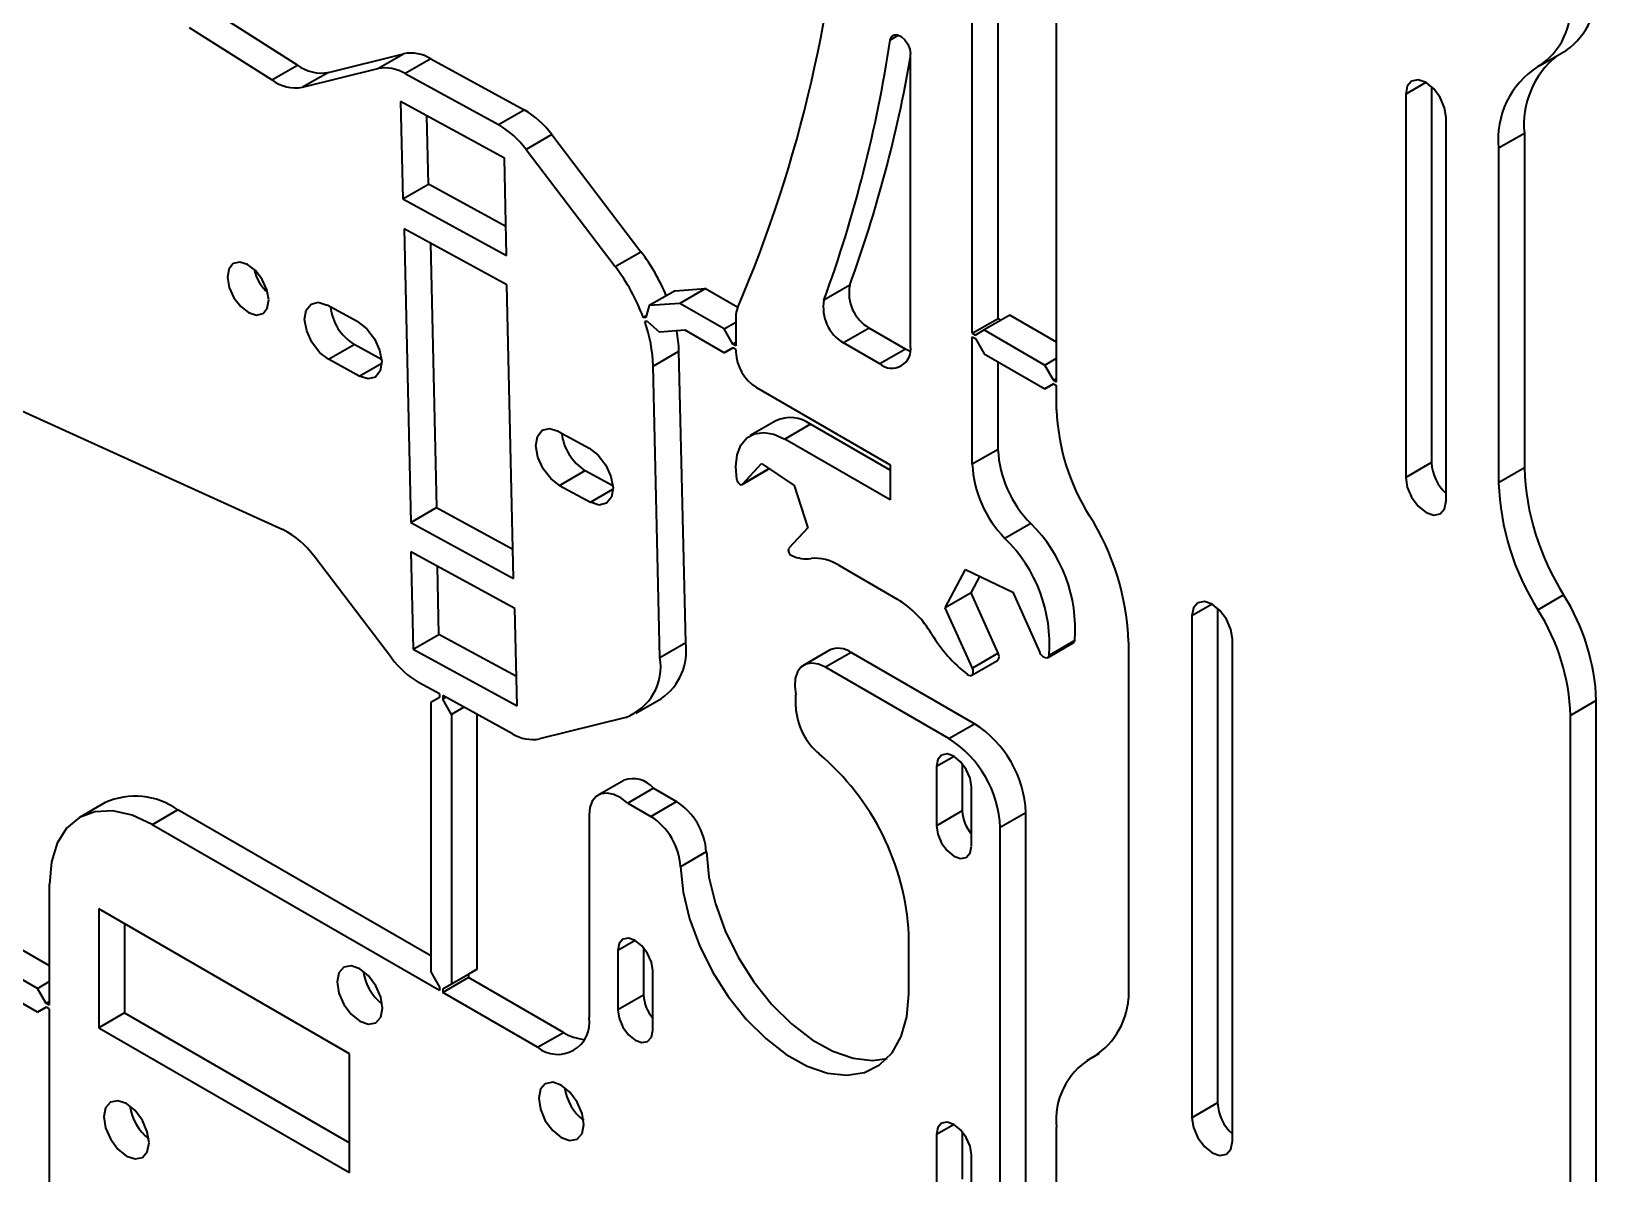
# Model space of a CAD drawing. Header units: millimetres. Extents: x 0 to 415, y 0 to 292.
# Drawn here: x 352.47 to 363.23, y 116.66 to 124.52 of the extents above; entities that cross this region are included whole.
import ezdxf

# ---------------------------------------------------------------- set-up
doc = ezdxf.new("R2010")
doc.units = ezdxf.units.MM

# ---------------------------------------------------------------- blocks, each defined once
blk = doc.blocks.new('SE49')
at = {"color": 7, "linetype": 'Continuous', "lineweight": 35}
for p, q in [((361.922, 121.451), (361.932, 121.383)), ((361.932, 121.383), (361.962, 121.314)), ((361.962, 121.314), (362.007, 121.253)), ((362.007, 121.253), (362.061, 121.21)), ((362.159, 121.2), (362.189, 121.235)), ((362.189, 121.235), (362.199, 121.29)), ((362.061, 121.21), (362.114, 121.192)), ((362.114, 121.192), (362.159, 121.2))]:
    blk.add_line(p, q, dxfattribs=at)
blk = doc.blocks.new('SE48')
blk.add_blockref('SE49', (0, 0))
blk = doc.blocks.new('SE51')
at = {"color": 7, "linetype": 'Continuous', "lineweight": 35}
for p, q in [((361.962, 124.176), (361.932, 124.141)), ((362.007, 124.185), (361.962, 124.176)), ((362.061, 124.166), (362.007, 124.185)), ((362.114, 124.123), (362.061, 124.166)), ((361.932, 124.141), (361.922, 124.086)), ((362.159, 124.063), (362.114, 124.123)), ((362.189, 123.993), (362.159, 124.063)), ((362.199, 123.926), (362.189, 123.993))]:
    blk.add_line(p, q, dxfattribs=at)
blk = doc.blocks.new('SE50')
blk.add_blockref('SE51', (0, 0))
blk = doc.blocks.new('SE53')
at = {"color": 7, "linetype": 'Continuous', "lineweight": 35}
for p, q in [((360.451, 117.047), (360.462, 116.979)), ((360.462, 116.979), (360.492, 116.91)), ((360.492, 116.91), (360.537, 116.849)), ((360.537, 116.849), (360.59, 116.806)), ((360.688, 116.796), (360.718, 116.831)), ((360.718, 116.831), (360.729, 116.886)), ((360.59, 116.806), (360.643, 116.788)), ((360.643, 116.788), (360.688, 116.796))]:
    blk.add_line(p, q, dxfattribs=at)
blk = doc.blocks.new('SE52')
blk.add_blockref('SE53', (0, 0))
blk = doc.blocks.new('SE55')
at = {"color": 7, "linetype": 'Continuous', "lineweight": 35}
for p, q in [((360.537, 120.597), (360.492, 120.589)), ((360.59, 120.579), (360.537, 120.597)), ((360.462, 120.554), (360.451, 120.499)), ((360.492, 120.589), (360.462, 120.554)), ((360.643, 120.536), (360.59, 120.579)), ((360.688, 120.475), (360.643, 120.536)), ((360.718, 120.406), (360.688, 120.475)), ((360.729, 120.338), (360.718, 120.406))]:
    blk.add_line(p, q, dxfattribs=at)
blk = doc.blocks.new('SE54')
blk.add_blockref('SE55', (0, 0))
blk = doc.blocks.new('SE323')
at = {"color": 7, "linetype": 'Continuous', "lineweight": 35}
for p, q in [((358.729, 119.541), (358.703, 119.511)), ((358.768, 119.549), (358.729, 119.541)), ((358.814, 119.533), (358.768, 119.549)), ((358.86, 119.496), (358.814, 119.533)), ((358.703, 119.511), (358.694, 119.463)), ((358.899, 119.443), (358.86, 119.496)), ((358.926, 119.383), (358.899, 119.443)), ((358.935, 119.324), (358.926, 119.383))]:
    blk.add_line(p, q, dxfattribs=at)
blk = doc.blocks.new('SE322')
blk.add_blockref('SE323', (0, 0))
blk = doc.blocks.new('SE325')
at = {"color": 7, "linetype": 'Continuous', "lineweight": 35}
for p, q in [((358.694, 119.055), (358.703, 118.997)), ((358.703, 118.997), (358.729, 118.936)), ((358.729, 118.936), (358.768, 118.884)), ((358.768, 118.884), (358.814, 118.847)), ((358.899, 118.838), (358.926, 118.868)), ((358.926, 118.868), (358.935, 118.916)), ((358.814, 118.847), (358.86, 118.831)), ((358.86, 118.831), (358.899, 118.838))]:
    blk.add_line(p, q, dxfattribs=at)
blk = doc.blocks.new('SE324')
blk.add_blockref('SE325', (0, 0))
blk = doc.blocks.new('SE327')
at = {"color": 7, "linetype": 'Continuous', "lineweight": 35}
for p, q in [((356.511, 118.245), (356.502, 118.197)), ((356.537, 118.275), (356.511, 118.245)), ((356.576, 118.283), (356.537, 118.275)), ((356.622, 118.267), (356.576, 118.283)), ((356.668, 118.23), (356.622, 118.267)), ((356.707, 118.177), (356.668, 118.23)), ((356.733, 118.117), (356.707, 118.177)), ((356.743, 118.059), (356.733, 118.117))]:
    blk.add_line(p, q, dxfattribs=at)
blk = doc.blocks.new('SE326')
blk.add_blockref('SE327', (0, 0))
blk = doc.blocks.new('SE329')
at = {"color": 7, "linetype": 'Continuous', "lineweight": 35}
for p, q in [((356.502, 117.789), (356.511, 117.731)), ((356.511, 117.731), (356.537, 117.671)), ((356.537, 117.671), (356.576, 117.618)), ((356.576, 117.618), (356.622, 117.581)), ((356.622, 117.581), (356.668, 117.565)), ((356.707, 117.572), (356.733, 117.602)), ((356.733, 117.602), (356.743, 117.65)), ((356.668, 117.565), (356.707, 117.572))]:
    blk.add_line(p, q, dxfattribs=at)
blk = doc.blocks.new('SE328')
blk.add_blockref('SE329', (0, 0))
blk = doc.blocks.new('SE331')
at = {"color": 7, "linetype": 'Continuous', "lineweight": 35}
for p, q in [((358.703, 116.98), (358.694, 116.932)), ((358.729, 117.01), (358.703, 116.98)), ((358.768, 117.017), (358.729, 117.01)), ((358.814, 117.001), (358.768, 117.017)), ((358.86, 116.964), (358.814, 117.001)), ((358.899, 116.912), (358.86, 116.964)), ((358.926, 116.852), (358.899, 116.912)), ((358.935, 116.793), (358.926, 116.852))]:
    blk.add_line(p, q, dxfattribs=at)
blk = doc.blocks.new('SE330')
blk.add_blockref('SE331', (0, 0))
blk = doc.blocks.new('SE335')
at = {"color": 7, "linetype": 'Continuous', "lineweight": 35}
for p, q in [((356.003, 117.281), (355.97, 117.243)), ((356.054, 117.291), (356.003, 117.281)), ((356.113, 117.271), (356.054, 117.291)), ((356.173, 117.223), (356.113, 117.271)), ((355.97, 117.243), (355.958, 117.181)), ((355.958, 117.181), (355.97, 117.105)), ((356.223, 117.154), (356.173, 117.223)), ((356.257, 117.077), (356.223, 117.154)), ((355.97, 117.105), (356.003, 117.027)), ((356.269, 117.001), (356.257, 117.077)), ((356.003, 117.027), (356.054, 116.959)), ((356.054, 116.959), (356.113, 116.911)), ((356.223, 116.9), (356.257, 116.939)), ((356.257, 116.939), (356.269, 117.001)), ((356.113, 116.911), (356.173, 116.891)), ((356.173, 116.891), (356.223, 116.9))]:
    blk.add_line(p, q, dxfattribs=at)
blk = doc.blocks.new('SE334')
blk.add_blockref('SE335', (0, 0))
blk = doc.blocks.new('SE337')
at = {"color": 7, "linetype": 'Continuous', "lineweight": 35}
for p, q in [((354.584, 118.043), (354.572, 117.981)), ((354.617, 118.082), (354.584, 118.043)), ((354.668, 118.091), (354.617, 118.082)), ((354.727, 118.071), (354.668, 118.091)), ((354.787, 118.023), (354.727, 118.071)), ((354.837, 117.955), (354.787, 118.023)), ((354.572, 117.981), (354.584, 117.905)), ((354.584, 117.905), (354.617, 117.827)), ((354.871, 117.877), (354.837, 117.955)), ((354.617, 117.827), (354.668, 117.759)), ((354.883, 117.801), (354.871, 117.877)), ((354.871, 117.739), (354.883, 117.801)), ((354.668, 117.759), (354.727, 117.711)), ((354.727, 117.711), (354.787, 117.691)), ((354.787, 117.691), (354.837, 117.7)), ((354.837, 117.7), (354.871, 117.739))]:
    blk.add_line(p, q, dxfattribs=at)
blk = doc.blocks.new('SE336')
blk.add_blockref('SE337', (0, 0))
blk = doc.blocks.new('SE339')
at = {"color": 7, "linetype": 'Continuous', "lineweight": 35}
for p, q in [((353.012, 117.155), (352.979, 117.116)), ((353.063, 117.164), (353.012, 117.155)), ((353.122, 117.144), (353.063, 117.164)), ((353.182, 117.096), (353.122, 117.144)), ((352.979, 117.116), (352.967, 117.054)), ((352.967, 117.054), (352.979, 116.978)), ((353.232, 117.028), (353.182, 117.096)), ((352.979, 116.978), (353.012, 116.901)), ((353.266, 116.95), (353.232, 117.028)), ((353.278, 116.874), (353.266, 116.95)), ((353.012, 116.901), (353.063, 116.832)), ((353.063, 116.832), (353.122, 116.784)), ((353.266, 116.812), (353.278, 116.874)), ((353.122, 116.784), (353.182, 116.764)), ((353.182, 116.764), (353.232, 116.774)), ((353.232, 116.774), (353.266, 116.812))]:
    blk.add_line(p, q, dxfattribs=at)
blk = doc.blocks.new('SE338')
blk.add_blockref('SE339', (0, 0))
blk = doc.blocks.new('SE393')
at = {"color": 7, "linetype": 'Continuous', "lineweight": 35}
for p, q in [((356.305, 121.652), (356.366, 121.605)), ((356.366, 121.605), (356.419, 121.536)), ((356.419, 121.536), (356.455, 121.457)), ((356.455, 121.457), (356.469, 121.379)), ((356.469, 121.379), (356.458, 121.314)), ((356.374, 121.261), (356.314, 121.28)), ((356.425, 121.273), (356.374, 121.261)), ((356.458, 121.314), (356.425, 121.273))]:
    blk.add_line(p, q, dxfattribs=at)
blk = doc.blocks.new('SE392')
blk.add_blockref('SE393', (0, 0))
blk = doc.blocks.new('SE395')
at = {"color": 7, "linetype": 'Continuous', "lineweight": 35}
for p, q in [((355.949, 121.733), (355.982, 121.775)), ((355.982, 121.775), (356.033, 121.787)), ((356.033, 121.787), (356.093, 121.768)), ((355.938, 121.668), (355.949, 121.733)), ((355.952, 121.591), (355.938, 121.668)), ((355.988, 121.511), (355.952, 121.591)), ((356.041, 121.443), (355.988, 121.511)), ((356.102, 121.395), (356.041, 121.443))]:
    blk.add_line(p, q, dxfattribs=at)
blk = doc.blocks.new('SE394')
blk.add_blockref('SE395', (0, 0))
blk = doc.blocks.new('SE397')
at = {"color": 7, "linetype": 'Continuous', "lineweight": 35}
for p, q in [((354.358, 122.602), (354.392, 122.643)), ((354.392, 122.643), (354.442, 122.655)), ((354.442, 122.655), (354.503, 122.636)), ((354.348, 122.537), (354.358, 122.602)), ((354.362, 122.459), (354.348, 122.537)), ((354.398, 122.38), (354.362, 122.459)), ((354.45, 122.311), (354.398, 122.38)), ((354.511, 122.264), (354.45, 122.311))]:
    blk.add_line(p, q, dxfattribs=at)
blk = doc.blocks.new('SE396')
blk.add_blockref('SE397', (0, 0))
blk = doc.blocks.new('SE399')
at = {"color": 7, "linetype": 'Continuous', "lineweight": 35}
for p, q in [((354.715, 122.52), (354.776, 122.473)), ((354.776, 122.473), (354.829, 122.404)), ((354.829, 122.404), (354.864, 122.325)), ((354.864, 122.325), (354.878, 122.247)), ((354.878, 122.247), (354.868, 122.183)), ((354.784, 122.129), (354.723, 122.148)), ((354.835, 122.141), (354.784, 122.129)), ((354.868, 122.183), (354.835, 122.141))]:
    blk.add_line(p, q, dxfattribs=at)
blk = doc.blocks.new('SE398')
blk.add_blockref('SE399', (0, 0))
blk = doc.blocks.new('SE421')
at = {"color": 7, "linetype": 'Continuous', "lineweight": 35}
for p, q in [((353.827, 122.884), (353.818, 122.826)), ((353.857, 122.921), (353.827, 122.884)), ((353.902, 122.932), (353.857, 122.921)), ((353.955, 122.915), (353.902, 122.932)), ((354.01, 122.873), (353.955, 122.915)), ((354.057, 122.812), (354.01, 122.873)), ((353.818, 122.826), (353.83, 122.757)), ((353.83, 122.757), (353.862, 122.687)), ((354.088, 122.741), (354.057, 122.812)), ((353.862, 122.687), (353.909, 122.626)), ((354.101, 122.672), (354.088, 122.741)), ((354.091, 122.615), (354.101, 122.672)), ((353.909, 122.626), (353.963, 122.584)), ((353.963, 122.584), (354.017, 122.567)), ((354.017, 122.567), (354.062, 122.578)), ((354.062, 122.578), (354.091, 122.615))]:
    blk.add_line(p, q, dxfattribs=at)
blk = doc.blocks.new('SE420')
blk.add_blockref('SE421', (0, 0))
blk = doc.blocks.new('SE447')
at = {"color": 7, "linetype": 'Continuous', "lineweight": 35}
for p, q in [((358.375, 124.459), (358.384, 124.482)), ((358.384, 124.482), (358.402, 124.494)), ((358.402, 124.494), (358.425, 124.495)), ((358.425, 124.495), (358.451, 124.483)), ((358.451, 124.483), (358.476, 124.46)), ((358.476, 124.46), (358.497, 124.43)), ((358.497, 124.43), (358.511, 124.397)), ((358.511, 124.397), (358.516, 124.364))]:
    blk.add_line(p, q, dxfattribs=at)
blk = doc.blocks.new('SE446')
blk.add_blockref('SE447', (0, 0))
blk = doc.blocks.new('SE541')
at = {"color": 7, "linetype": 'Continuous', "lineweight": 35}
for p, q in [((356.326, 119.224), (356.31, 119.181)), ((356.352, 119.256), (356.326, 119.224)), ((356.387, 119.275), (356.352, 119.256)), ((356.428, 119.279), (356.387, 119.275)), ((356.475, 119.27), (356.428, 119.279)), ((356.523, 119.247), (356.475, 119.27)), ((356.571, 119.211), (356.523, 119.247)), ((356.31, 119.181), (356.304, 119.128))]:
    blk.add_line(p, q, dxfattribs=at)
blk = doc.blocks.new('SE540')
blk.add_blockref('SE541', (0, 0))
blk = doc.blocks.new('SE543')
at = {"color": 7, "linetype": 'Continuous', "lineweight": 35}
for p, q in [((356.934, 118.773), (356.952, 118.599)), ((356.952, 118.599), (356.996, 118.416)), ((356.996, 118.416), (357.064, 118.231)), ((357.064, 118.231), (357.153, 118.05)), ((357.153, 118.05), (357.261, 117.88)), ((358.49, 117.742), (358.503, 117.9)), ((357.261, 117.88), (357.385, 117.725)), ((357.385, 117.725), (357.52, 117.591)), ((358.452, 117.606), (358.49, 117.742)), ((357.52, 117.591), (357.661, 117.482)), ((358.388, 117.494), (358.452, 117.606)), ((357.661, 117.482), (357.804, 117.402)), ((358.303, 117.41), (358.388, 117.494)), ((357.804, 117.402), (357.944, 117.354)), ((358.198, 117.358), (358.303, 117.41)), ((357.944, 117.354), (358.077, 117.339)), ((358.077, 117.339), (358.198, 117.358))]:
    blk.add_line(p, q, dxfattribs=at)
blk = doc.blocks.new('SE542')
blk.add_blockref('SE543', (0, 0))
blk = doc.blocks.new('SE545')
at = {"color": 7, "linetype": 'Continuous', "lineweight": 35}
for p, q in [((357.796, 120.167), (357.762, 120.146)), ((357.837, 120.174), (357.796, 120.167)), ((357.882, 120.166), (357.837, 120.174)), ((357.931, 120.145), (357.882, 120.166)), ((357.723, 120.068), (357.719, 120.015)), ((357.738, 120.113), (357.723, 120.068)), ((357.762, 120.146), (357.738, 120.113)), ((357.719, 120.015), (357.726, 119.956))]:
    blk.add_line(p, q, dxfattribs=at)
blk = doc.blocks.new('SE544')
blk.add_blockref('SE545', (0, 0))
blk = doc.blocks.new('SE547')
at = {"color": 7, "linetype": 'Continuous', "lineweight": 35}
for p, q in [((359.411, 120.234), (359.404, 120.247)), ((359.42, 120.223), (359.411, 120.234)), ((359.43, 120.215), (359.42, 120.223)), ((359.441, 120.209), (359.43, 120.215)), ((359.45, 120.208), (359.441, 120.209)), ((359.459, 120.211), (359.45, 120.208)), ((359.465, 120.217), (359.459, 120.211)), ((359.468, 120.226), (359.465, 120.217))]:
    blk.add_line(p, q, dxfattribs=at)
blk = doc.blocks.new('SE546')
blk.add_blockref('SE547', (0, 0))
blk = doc.blocks.new('SE549')
at = {"color": 7, "linetype": 'Continuous', "lineweight": 35}
for p, q in [((358.906, 120.096), (358.916, 120.09)), ((358.916, 120.09), (358.926, 120.088)), ((358.926, 120.088), (358.935, 120.089)), ((358.935, 120.089), (358.942, 120.094)), ((358.946, 120.126), (358.941, 120.14)), ((358.942, 120.094), (358.946, 120.103)), ((358.947, 120.114), (358.946, 120.126)), ((358.946, 120.103), (358.947, 120.114))]:
    blk.add_line(p, q, dxfattribs=at)
blk = doc.blocks.new('SE548')
blk.add_blockref('SE549', (0, 0))
blk = doc.blocks.new('SE551')
at = {"color": 7, "linetype": 'Continuous', "lineweight": 35}
for p, q in [((357.321, 121.436), (357.323, 121.428)), ((357.323, 121.428), (357.327, 121.42)), ((357.327, 121.42), (357.332, 121.413)), ((357.332, 121.413), (357.338, 121.407)), ((357.338, 121.407), (357.344, 121.403)), ((357.344, 121.403), (357.35, 121.401)), ((357.35, 121.401), (357.355, 121.402)), ((357.355, 121.402), (357.359, 121.405))]:
    blk.add_line(p, q, dxfattribs=at)
blk = doc.blocks.new('SE550')
blk.add_blockref('SE551', (0, 0))
blk = doc.blocks.new('SE553')
at = {"color": 7, "linetype": 'Continuous', "lineweight": 35}
for p, q in [((357.323, 121.606), (357.349, 121.672)), ((357.349, 121.672), (357.389, 121.722)), ((357.389, 121.722), (357.442, 121.751)), ((357.442, 121.751), (357.506, 121.76)), ((357.506, 121.76), (357.576, 121.748)), ((357.576, 121.748), (357.651, 121.715)), ((357.314, 121.526), (357.323, 121.606)), ((357.321, 121.436), (357.314, 121.526))]:
    blk.add_line(p, q, dxfattribs=at)
blk = doc.blocks.new('SE552')
blk.add_blockref('SE553', (0, 0))
blk = doc.blocks.new('SE611')
at = {"color": 7, "linetype": 'Continuous', "lineweight": 35}
for p, q in [((352.799, 119.112), (352.711, 119.039)), ((352.906, 119.152), (352.799, 119.112)), ((353.028, 119.157), (352.906, 119.152)), ((353.161, 119.127), (353.028, 119.157)), ((353.299, 119.063), (353.161, 119.127)), ((352.711, 119.039), (352.646, 118.936)), ((352.646, 118.936), (352.606, 118.806)), ((352.606, 118.806), (352.592, 118.654))]:
    blk.add_line(p, q, dxfattribs=at)
blk = doc.blocks.new('SE610')
blk.add_blockref('SE611', (0, 0))
blk = doc.blocks.new('SE627')
at = {"color": 7, "linetype": 'Continuous', "lineweight": 35}
for p, q in [((359.114, 120.192), (359.119, 120.196)), ((359.122, 120.229), (359.118, 120.242)), ((359.119, 120.196), (359.123, 120.205)), ((359.124, 120.216), (359.122, 120.229)), ((359.123, 120.205), (359.124, 120.216))]:
    blk.add_line(p, q, dxfattribs=at)
blk = doc.blocks.new('SE626')
blk.add_blockref('SE627', (0, 0))
blk = doc.blocks.new('SE637')
at = {"color": 7, "linetype": 'Continuous', "lineweight": 35}
for p, q in [((357.111, 118.875), (357.129, 118.701)), ((357.129, 118.701), (357.173, 118.518)), ((357.173, 118.518), (357.24, 118.333)), ((357.24, 118.333), (357.33, 118.152)), ((357.33, 118.152), (357.438, 117.982)), ((357.438, 117.982), (357.562, 117.827)), ((357.562, 117.827), (357.696, 117.693)), ((357.696, 117.693), (357.838, 117.584)), ((357.838, 117.584), (357.981, 117.504)), ((357.981, 117.504), (358.121, 117.456)), ((358.121, 117.456), (358.254, 117.441)), ((358.254, 117.441), (358.355, 117.455))]:
    blk.add_line(p, q, dxfattribs=at)
blk = doc.blocks.new('SE636')
blk.add_blockref('SE637', (0, 0))

msp = doc.modelspace()

# ---------------------------------------------------------------- linework, layer by layer
at = {"color": 7, "linetype": 'Continuous', "lineweight": 35}
for p, q in [((358.9402, 122.4423), (358.9402, 125.8575)), ((359.117, 122.5444), (359.117, 125.686)), ((359.5199, 122.1077), (359.5199, 125.5228)), ((354.2988, 124.2862), (353.7336, 124.645)), ((354.122, 124.1841), (353.5568, 124.5429)), ((358.4337, 124.4922), (358.3755, 124.4585)), ((354.5111, 124.2357), (355.0289, 124.3651)), ((354.8522, 124.2631), (355.0289, 124.3651)), ((358.5159, 122.3541), (358.5159, 124.3641)), ((362.8483, 124.2855), (363.0251, 124.3876)), ((354.122, 124.1841), (354.2988, 124.2862)), ((354.3343, 124.1337), (354.8522, 124.2631)), ((355.2155, 124.3299), (355.0387, 124.2278)), ((355.2155, 124.3299), (355.858, 123.979)), ((354.5111, 124.2357), (354.3343, 124.1337)), ((355.0387, 124.2278), (355.6812, 123.877)), ((362.0605, 124.1664), (361.9216, 124.0862)), ((355.0079, 124.0361), (355.0233, 123.366)), ((355.7218, 123.6462), (355.0079, 124.0361)), ((361.9216, 124.0862), (361.9216, 121.4508)), ((362.0984, 124.1384), (362.0984, 121.5528)), ((355.2001, 123.468), (355.1893, 123.937)), ((355.6812, 123.877), (355.858, 123.979)), ((362.1994, 121.2904), (362.1994, 123.9258)), ((356.0476, 123.8089), (355.8708, 123.7068)), ((356.0476, 123.8089), (356.6612, 123.0028)), ((362.7373, 123.817), (362.5605, 123.715)), ((362.5605, 123.715), (362.5605, 121.4138)), ((362.7373, 123.817), (362.7373, 121.5158)), ((355.7372, 122.9761), (355.7218, 123.6462)), ((355.8708, 123.7068), (356.4845, 122.9008)), ((355.0233, 123.366), (355.2001, 123.468)), ((355.7326, 123.1772), (355.2001, 123.468)), ((355.0233, 123.366), (355.7372, 122.9761)), ((355.7384, 122.7742), (355.0316, 123.1602)), ((355.0316, 123.1602), (355.0782, 121.1417)), ((355.213, 123.0611), (355.2549, 121.2437)), ((356.4845, 122.9008), (356.6612, 123.0028)), ((355.785, 120.7557), (355.7384, 122.7742)), ((356.8955, 122.7348), (357.1046, 122.7498)), ((357.1046, 122.7498), (356.9278, 122.6477)), ((357.1046, 122.7498), (357.3276, 122.621)), ((358.0968, 122.7727), (357.9201, 122.6706)), ((354.7148, 122.5204), (354.5028, 122.6362)), ((356.8955, 122.7348), (356.7187, 122.6328)), ((356.9278, 122.6477), (356.7187, 122.6328)), ((357.2325, 122.4718), (356.9278, 122.6477)), ((356.6989, 122.5625), (356.6775, 122.5502)), ((356.6958, 122.5515), (356.6775, 122.5502)), ((356.7187, 122.6328), (356.6958, 122.5515)), ((356.6958, 122.5515), (356.6958, 122.5515)), ((357.3138, 122.5581), (357.3138, 122.3554)), ((358.9402, 122.4423), (359.117, 122.5444)), ((359.1983, 122.5668), (359.0215, 122.4648)), ((359.117, 122.5444), (359.1382, 122.5321)), ((359.5199, 122.3812), (359.1983, 122.5668)), ((356.7062, 122.5241), (356.6873, 122.5228)), ((356.7062, 122.5241), (356.788, 122.4504)), ((356.9648, 122.463), (356.788, 122.4504)), ((357.2325, 122.3085), (356.9648, 122.463)), ((357.2325, 122.4718), (357.3138, 122.5187)), ((357.2926, 122.3677), (357.2325, 122.4718)), ((358.2302, 122.4781), (358.0535, 122.3761)), ((358.4806, 122.3336), (358.2302, 122.4781)), ((358.9402, 122.4423), (358.9614, 122.4301)), ((359.0215, 122.4648), (358.9614, 122.4301)), ((359.0215, 122.4648), (359.4386, 122.224)), ((354.5114, 122.264), (354.6881, 122.366)), ((354.8773, 122.2627), (354.6881, 122.366)), ((356.7458, 122.2167), (356.9226, 122.3188)), ((356.9689, 120.3151), (356.9226, 122.3188)), ((357.2325, 122.3085), (357.2926, 122.3432)), ((357.2926, 122.3432), (357.2325, 122.3085)), ((357.2926, 122.3677), (357.3138, 122.3799)), ((357.3138, 122.3554), (357.2926, 122.3677)), ((357.3138, 122.331), (357.2926, 122.3432)), ((357.3138, 122.331), (357.3138, 122.3131)), ((358.3038, 122.2316), (358.0535, 122.3761)), ((358.4806, 122.3336), (358.3038, 122.2316)), ((358.5134, 122.3176), (358.4806, 122.3336)), ((358.9402, 122.4178), (358.9614, 122.4056)), ((358.9402, 121.5416), (358.9402, 122.4178)), ((358.9614, 122.4056), (359.0215, 122.3015)), ((351.5775, 122.2846), (354.1975, 121.0917)), ((354.7234, 122.1482), (354.5114, 122.264)), ((354.7234, 122.1482), (354.8782, 122.2375)), ((356.7921, 120.2131), (356.7458, 122.2167)), ((359.0215, 122.3015), (359.4386, 122.0607)), ((359.117, 121.6437), (359.117, 122.2464)), ((359.4386, 122.224), (359.5199, 122.271)), ((359.4987, 122.1199), (359.4386, 122.224)), ((359.4987, 122.1199), (359.5199, 122.1322)), ((359.4987, 122.1199), (359.5199, 122.1077)), ((357.4553, 122.0682), (358.3745, 121.5375)), ((359.4386, 122.0607), (359.4987, 122.0954)), ((359.4987, 122.0954), (359.4386, 122.0607)), ((359.4987, 122.0954), (359.5199, 122.0832)), ((359.5199, 121.9167), (359.5199, 122.0832)), ((357.5893, 121.8401), (357.4125, 121.7381)), ((357.8274, 121.8166), (357.6507, 121.7145)), ((358.3745, 121.5007), (357.8274, 121.8166)), ((356.0932, 121.7677), (356.3052, 121.6519)), ((358.3745, 121.2966), (357.6507, 121.7145)), ((359.117, 121.6437), (358.9402, 121.5416)), ((356.1018, 121.3955), (356.2785, 121.4975)), ((356.2785, 121.4975), (356.4677, 121.3942)), ((357.3568, 121.4028), (357.5336, 121.5048)), ((357.3592, 121.4047), (357.4914, 121.5463)), ((357.536, 121.5067), (357.3592, 121.4047)), ((357.4914, 121.5463), (357.715, 121.3946)), ((357.5336, 121.5048), (357.536, 121.5067)), ((357.536, 121.5067), (357.5413, 121.5124)), ((358.3745, 121.5375), (358.3745, 121.2966)), ((362.0984, 121.5528), (361.9216, 121.4508)), ((362.7373, 121.5158), (362.5605, 121.4138)), ((356.1018, 121.3955), (356.3138, 121.2797)), ((356.3138, 121.2797), (356.4686, 121.369)), ((357.715, 121.3946), (357.8099, 121.1048)), ((355.0782, 121.1417), (355.2549, 121.2437)), ((355.2549, 121.2437), (355.7804, 120.9568)), ((355.0782, 121.1417), (355.785, 120.7557)), ((359.3417, 121.1338), (359.1649, 121.0317)), ((357.8099, 121.1048), (357.6778, 120.9632)), ((355.0793, 120.9398), (355.0948, 120.2697)), ((355.7933, 120.5499), (355.0793, 120.9398)), ((354.9458, 120.2091), (354.4134, 120.9084)), ((355.2716, 120.3717), (355.2608, 120.8407)), ((358.0213, 120.8473), (358.4242, 120.6147)), ((358.7547, 120.5543), (358.8928, 120.8165)), ((358.8928, 120.8165), (359.2181, 120.6615)), ((358.9315, 120.6564), (358.9911, 120.7696)), ((358.9315, 120.6564), (358.7547, 120.5543)), ((359.1177, 120.2419), (358.9315, 120.6564)), ((359.2181, 120.6615), (359.4043, 120.247)), ((362.8305, 120.5411), (363.0072, 120.6432)), ((355.8087, 119.8798), (355.7933, 120.5499)), ((358.9409, 120.1398), (358.7547, 120.5543)), ((360.5899, 120.5789), (360.451, 120.4987)), ((360.451, 120.4987), (360.451, 117.0468)), ((360.6277, 120.551), (360.6277, 117.1489)), ((355.0948, 120.2697), (355.2716, 120.3717)), ((355.0948, 120.2697), (355.8087, 119.8798)), ((355.8041, 120.081), (355.2716, 120.3717)), ((356.7921, 120.2131), (356.9689, 120.3151)), ((359.4583, 120.2104), (359.635, 120.3124)), ((359.6448, 120.3282), (359.468, 120.2261)), ((360.0149, 120.3168), (360.0149, 117.8672)), ((360.7288, 116.8864), (360.7288, 120.3383)), ((357.9574, 120.2619), (357.7806, 120.1598)), ((358.1074, 120.247), (357.9306, 120.145)), ((358.9559, 119.7572), (358.1074, 120.247)), ((358.937, 120.0898), (359.1137, 120.1919)), ((359.1177, 120.2419), (358.9409, 120.1398)), ((358.7791, 119.6551), (357.9306, 120.145)), ((355.2765, 119.9619), (355.1354, 120.0389)), ((355.2765, 119.9619), (355.2765, 119.9377)), ((355.7779, 119.6881), (355.2977, 119.9503)), ((355.2977, 119.9503), (355.2977, 119.9255)), ((357.7255, 119.8734), (357.7255, 119.9557)), ((355.2765, 119.9377), (355.2164, 119.903)), ((355.2164, 119.903), (355.2164, 118.0497)), ((355.3198, 119.9382), (355.2977, 119.9255)), ((355.3578, 119.8214), (355.2977, 119.9255)), ((355.4433, 119.8708), (355.3578, 119.8214)), ((356.6266, 119.829), (356.8034, 119.9311)), ((363.2322, 119.916), (363.0555, 119.8139)), ((363.2322, 114.9616), (363.2322, 119.916)), ((355.3578, 119.8214), (355.3578, 117.968)), ((355.5346, 118.0701), (355.5346, 119.821)), ((356.5561, 119.8007), (355.9644, 119.6528)), ((358.7791, 119.6551), (358.9559, 119.7572)), ((363.0555, 114.8595), (363.0555, 119.8139)), ((358.8145, 119.5326), (358.6943, 119.4632)), ((358.6943, 119.4632), (358.6943, 119.055)), ((358.871, 119.4837), (358.871, 119.157)), ((356.5432, 119.3676), (356.3664, 119.2656)), ((356.7475, 119.3133), (356.5707, 119.2112)), ((356.7475, 119.3133), (356.9059, 119.2218)), ((358.9347, 118.9162), (358.9347, 119.3244)), ((352.9759, 119.2142), (352.7991, 119.1121)), ((356.5707, 119.2112), (356.7291, 119.1197)), ((356.7291, 119.1197), (356.9059, 119.2218)), ((353.4758, 119.1647), (353.299, 119.0626)), ((355.2164, 118.1599), (353.4758, 119.1647)), ((356.3042, 119.1282), (356.3042, 117.736)), ((358.871, 119.157), (358.6943, 119.055)), ((359.3094, 119.1448), (359.1327, 119.0428)), ((359.3094, 116.2869), (359.3094, 119.1448)), ((355.2765, 117.9211), (353.299, 119.0626)), ((359.1327, 116.1849), (359.1327, 119.0428)), ((357.1108, 118.8751), (356.9341, 118.7731)), ((352.5919, 118.6543), (352.5919, 117.8204)), ((352.9313, 118.4828), (352.9313, 117.6663)), ((354.6567, 117.4868), (352.9313, 118.4828)), ((353.1081, 118.3808), (353.1081, 117.7684)), ((352.5106, 117.9367), (352.0109, 118.2252)), ((352.1877, 118.3272), (352.5919, 118.0939)), ((356.6225, 118.2668), (356.5022, 118.1974)), ((358.5033, 117.8995), (358.5033, 118.3078)), ((356.5022, 118.1974), (356.5022, 117.7891)), ((356.679, 118.2178), (356.679, 117.8912)), ((352.5106, 117.7734), (352.0109, 118.0619)), ((355.2164, 118.0497), (355.2765, 117.9456)), ((355.2977, 117.9333), (355.4744, 118.0354)), ((355.4744, 118.0109), (355.2977, 117.9088)), ((355.3578, 117.968), (355.5346, 118.0701)), ((355.5346, 118.0701), (355.4744, 118.0354)), ((355.4744, 118.0354), (355.4744, 118.0109)), ((356.1275, 117.6339), (355.4744, 118.0109)), ((356.7426, 117.6503), (356.7426, 118.0586)), ((352.5106, 117.9367), (352.5919, 117.9837)), ((352.5707, 117.8326), (352.5106, 117.9367)), ((355.2765, 117.9456), (355.2765, 117.9211)), ((355.2977, 117.9333), (355.3578, 117.968)), ((355.2977, 117.9333), (355.2977, 117.9088)), ((355.9507, 117.5319), (355.2977, 117.9088)), ((352.5106, 117.7734), (352.5707, 117.8081)), ((352.5707, 117.8081), (352.5106, 117.7734)), ((352.5919, 117.8449), (352.5707, 117.8326)), ((352.5919, 117.8204), (352.5707, 117.8326)), ((352.5919, 117.7959), (352.5707, 117.8081)), ((352.5919, 117.7959), (352.5919, 115.878)), ((356.679, 117.8912), (356.5022, 117.7891)), ((353.1081, 117.7684), (352.9313, 117.6663)), ((353.1081, 117.7684), (354.6567, 116.8744)), ((352.9313, 117.6663), (354.6567, 116.6703)), ((355.9507, 117.5319), (356.1275, 117.6339)), ((354.6567, 116.6703), (354.6567, 117.4868)), ((359.8117, 117.4882), (359.7271, 117.4393)), ((359.8028, 117.4819), (359.7497, 117.4513)), ((360.6277, 117.1489), (360.451, 117.0468)), ((358.8145, 117.0014), (358.6943, 116.932)), ((358.6943, 116.932), (358.6943, 116.5237)), ((358.871, 116.9524), (358.871, 116.6257)), ((359.5199, 113.8209), (359.5199, 116.9815)), ((358.9347, 116.3849), (358.9347, 116.7932))]:
    msp.add_line(p, q, dxfattribs=at)
for centre, radius, start, end in [((348.8552, 126.2409), 9.2132, 336.8182, 357.23951), ((362.7355, 124.7944), 0.4993, 305.44529, 5.86689), ((362.5665, 124.6908), 0.4918, 302.46584, 6.12866), ((355.0766, 124.1062), 0.2632, 58.15795, 100.428), ((349.2029, 125.8429), 9.2764, 340.00286, 351.41744), ((354.4648, 124.5125), 0.2806, 233.74641, 279.50155), ((354.8998, 124.0042), 0.2632, 58.15795, 100.428), ((349.4811, 125.9135), 9.1704, 339.97054, 350.1363), ((363.1473, 123.778), 0.5901, 122.46584, 186.12866), ((363.3467, 123.8758), 0.6123, 129.4077, 185.50217), ((354.288, 124.4105), 0.2806, 233.74641, 279.50155), ((355.5465, 123.4412), 0.6215, 36.27336, 59.92846), ((355.3698, 123.3391), 0.6215, 36.27336, 59.92846), ((355.5693, 122.1727), 1.3717, 22.61252, 37.24051), ((354.3193, 122.9571), 0.3273, 193.38684, 226.60778), ((355.3966, 122.0733), 1.3668, 20.41959, 37.2576), ((358.3749, 122.7211), 0.2828, 169.50357, 239.23186), ((358.1981, 122.6191), 0.2828, 169.50357, 239.23186), ((354.8719, 122.6619), 0.3483, 186.29483, 238.1635), ((357.4511, 122.561), 0.1373, 157.25597, 181.22566), ((355.721, 122.1793), 1.0255, 2.09157, 19.57028), ((356.019, 122.2945), 0.9039, 1.54178, 10.48611), ((357.6209, 122.3271), 0.3074, 182.60548, 237.39452), ((358.3866, 122.3331), 0.131, 230.79671, 9.21404), ((360.9773, 121.9692), 1.4583, 182.06278, 212.32031), ((357.6885, 121.6277), 0.2345, 53.6645, 115.02504), ((356.4623, 121.7934), 0.3483, 186.29483, 238.1635), ((359.8966, 121.6828), 0.7806, 182.87093, 224.69569), ((359.7198, 121.5807), 0.7806, 182.87093, 224.69569), ((362.407, 121.5691), 0.3091, 183.02317, 227.80604), ((364.4861, 121.5788), 1.75, 182.06278, 212.32031), ((364.3093, 121.4768), 1.75, 182.06278, 212.32031), ((358.6337, 120.4076), 1.0142, 355.51083, 45.72587), ((358.266, 120.2538), 1.75, 2.06278, 32.32031), ((353.9321, 120.5603), 0.594, 35.87602, 63.45559), ((358.4569, 120.3055), 1.0142, 355.51083, 45.72587), ((357.713, 120.9483), 0.0382, 157.15948, 247.12165), ((357.8007, 121.1414), 0.2503, 245.82387, 277.07247), ((357.8609, 120.5984), 0.2961, 57.20064, 95.69644), ((358.0513, 120.0128), 0.7081, 30.74173, 58.22011), ((361.7749, 119.8635), 1.4583, 2.06278, 32.32031), ((361.5981, 119.7614), 1.4583, 2.06278, 32.32031), ((359.5604, 120.9228), 1.0542, 211.32571, 231.64025), ((356.5755, 120.257), 0.3977, 304.96214, 8.40843), ((358.0199, 120.1289), 0.1469, 53.49089, 115.19866), ((359.6242, 120.3301), 0.0207, 301.63966, 354.80058), ((355.4468, 120.5768), 0.6215, 216.27336, 239.92846), ((356.4239, 120.1501), 0.3736, 290.71601, 9.71223), ((358.1792, 119.8967), 0.4543, 182.92946, 229.90773), ((358.5418, 119.1099), 0.7684, 2.60548, 57.39452), ((355.9168, 119.9117), 0.2632, 238.15795, 280.428), ((358.3651, 119.0078), 0.7684, 2.60548, 57.39452), ((356.7668, 118.2189), 1.7388, 2.92946, 49.90773), ((356.6062, 119.1935), 0.1852, 40.29829, 109.89538), ((353.1829, 118.7558), 0.503, 54.38242, 114.30712), ((356.6639, 118.8448), 0.4479, 3.87882, 57.303), ((356.4872, 118.7428), 0.4479, 3.87882, 57.303), ((359.1353, 119.1703), 0.2646, 182.87929, 220.69363), ((355.097, 118.1044), 0.3501, 188.02673, 231.96789), ((356.9433, 117.9045), 0.2646, 182.87929, 220.69363), ((359.4958, 117.9057), 0.5205, 299.19529, 355.76139), ((356.0887, 117.7011), 0.2184, 230.79671, 9.21404), ((356.2968, 117.9038), 0.3186, 237.89857, 265.70436), ((360.006, 117.0348), 0.489, 121.60937, 186.26272), ((356.4829, 117.3043), 0.3501, 188.02673, 231.96789), ((360.9364, 117.1652), 0.3091, 183.02317, 227.80604), ((353.4918, 117.1774), 0.3501, 188.02673, 231.96789)]:
    msp.add_arc(centre, radius, start, end, dxfattribs=at)

# ---------------------------------------------------------------- block references
for name in ['SE446', 'SE50', 'SE420', 'SE396', 'SE398', 'SE394', 'SE552', 'SE392', 'SE48', 'SE550', 'SE54', 'SE544', 'SE626', 'SE546', 'SE548', 'SE322', 'SE540', 'SE610', 'SE324', 'SE636', 'SE542', 'SE326', 'SE336', 'SE328', 'SE334', 'SE338', 'SE52', 'SE330']:
    msp.add_blockref(name, (0, 0))

doc.saveas('drawing.dxf')
